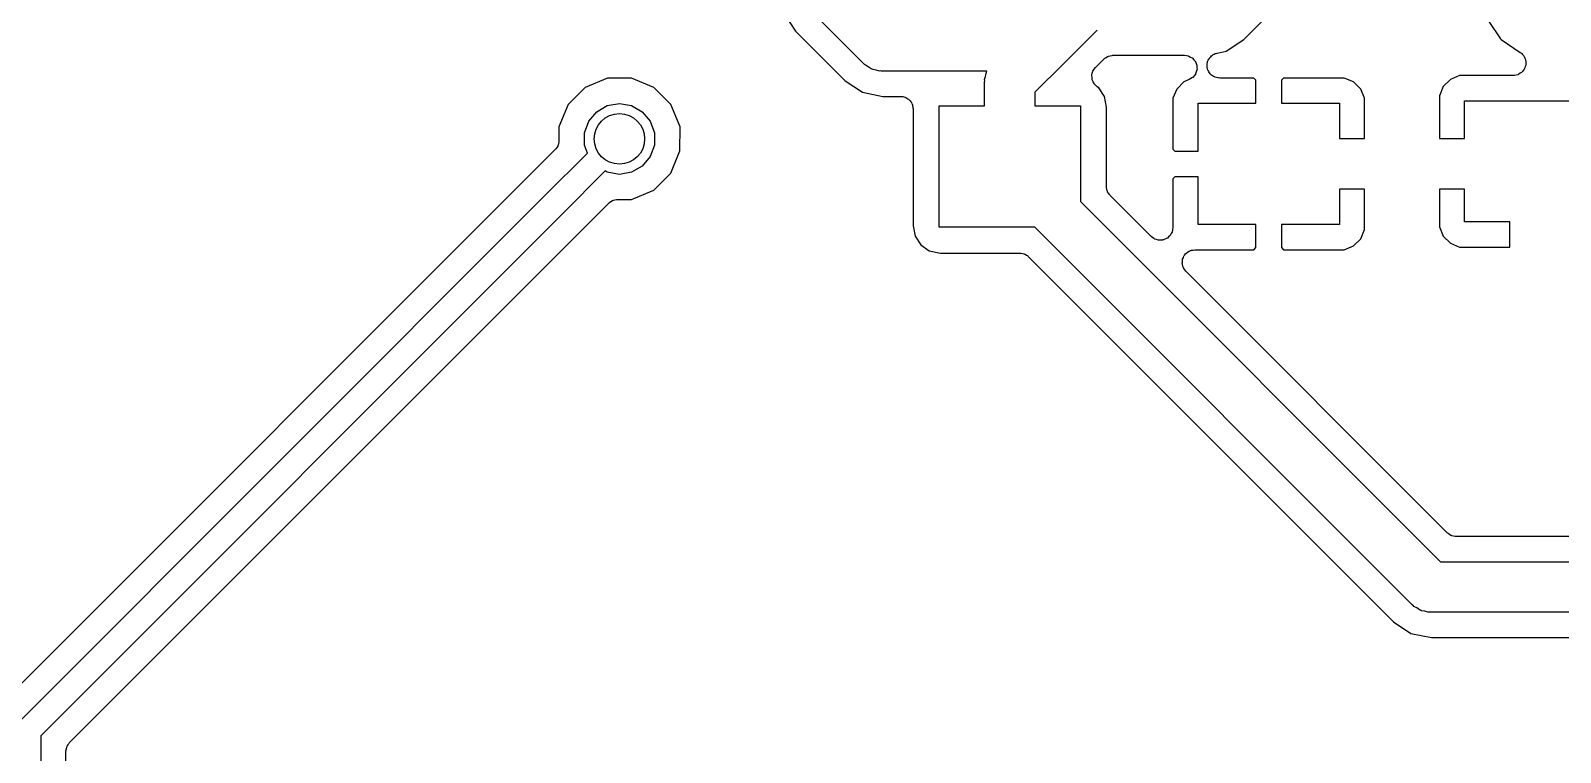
# Model space of a CAD drawing. Extents: x 95 to 175, y -109.5 to -62.3.
# Drawn here: x 135.28 to 150.44, y -81.24 to -74.09 of the extents above; entities that cross this region are included whole.
import ezdxf

# ---------------------------------------------------------------- set-up
doc = ezdxf.new("R2010")
doc.units = 0
doc.header["$MEASUREMENT"] = 0
doc.layers.add('BLACK', color=7, linetype='CONTINUOUS')

msp = doc.modelspace()

# ---------------------------------------------------------------- linework, layer by layer
at = {"layer": 'Black'}
for p, q in [((147.301, -74.1826), (147.893, -73.5905)), ((142.746, -73.9266), (142.86, -74.0985)), ((143.536, -74.421), (143.028, -73.913)), ((142.86, -74.0985), (143.351, -74.589)), ((145.849, -74.0878), (145.516, -74.421)), ((149.731, -74.0028), (149.845, -74.1747)), ((147.129, -74.2975), (147.301, -74.1826)), ((149.845, -74.1747), (149.853, -74.1826)), ((149.853, -74.1826), (150.042, -74.3089)), ((143.545, -74.4273), (143.536, -74.421)), ((143.553, -74.4357), (143.545, -74.4273)), ((145.516, -74.421), (145.233, -74.7034)), ((145.516, -74.421), (145.516, -74.421)), ((145.832, -74.4583), (145.916, -74.3744)), ((145.916, -74.3744), (145.92, -74.3713)), ((145.92, -74.3713), (145.924, -74.367)), ((145.924, -74.367), (145.938, -74.3589)), ((145.938, -74.3589), (145.951, -74.3495)), ((145.951, -74.3495), (145.957, -74.3481)), ((145.957, -74.3481), (145.961, -74.3453)), ((145.961, -74.3453), (145.977, -74.3425)), ((145.977, -74.3425), (145.993, -74.3383)), ((145.993, -74.3383), (145.999, -74.3388)), ((145.999, -74.3388), (146.004, -74.3378)), ((146.004, -74.3378), (146.715, -74.3378)), ((146.715, -74.3378), (146.733, -74.3411)), ((146.733, -74.3411), (146.752, -74.3436)), ((146.752, -74.3436), (146.755, -74.3449)), ((146.755, -74.3449), (146.757, -74.3453)), ((146.757, -74.3453), (146.774, -74.3548)), ((146.774, -74.3548), (146.791, -74.3636)), ((146.791, -74.3636), (146.793, -74.3657)), ((146.793, -74.3657), (146.795, -74.367)), ((146.795, -74.367), (146.807, -74.3816)), ((146.807, -74.3816), (146.82, -74.3956)), ((146.82, -74.3956), (146.821, -74.3982)), ((146.821, -74.3982), (146.823, -74.4003)), ((146.823, -74.4003), (146.829, -74.4182)), ((146.829, -74.4182), (146.837, -74.4357)), ((146.938, -74.4409), (146.94, -74.4288)), ((146.94, -74.4165), (146.943, -74.4075)), ((146.94, -74.4288), (146.94, -74.4165)), ((146.943, -74.4075), (146.944, -74.398)), ((146.944, -74.398), (146.95, -74.3872)), ((146.95, -74.3872), (146.954, -74.3757)), ((146.954, -74.3757), (146.961, -74.3684)), ((146.961, -74.3684), (146.965, -74.36)), ((146.965, -74.36), (146.974, -74.3519)), ((146.974, -74.3519), (146.982, -74.3424)), ((146.982, -74.3424), (146.991, -74.3377)), ((146.991, -74.3377), (146.998, -74.3313)), ((146.998, -74.3313), (147.009, -74.3269)), ((147.009, -74.3269), (147.02, -74.3207)), ((147.02, -74.3207), (147.029, -74.3191)), ((147.029, -74.3191), (147.038, -74.3156)), ((147.038, -74.3156), (147.129, -74.2975)), ((150.042, -74.3089), (150.047, -74.3136)), ((150.047, -74.3136), (150.053, -74.317)), ((150.053, -74.317), (150.063, -74.3285)), ((150.063, -74.3285), (150.074, -74.3389)), ((150.074, -74.3389), (150.077, -74.345)), ((150.077, -74.345), (150.081, -74.3503)), ((150.081, -74.3503), (150.086, -74.3644)), ((150.086, -74.3644), (150.093, -74.3778)), ((150.093, -74.3778), (150.094, -74.3846)), ((150.094, -74.3846), (150.096, -74.3911)), ((150.096, -74.3911), (150.096, -74.4061)), ((150.096, -74.4061), (150.098, -74.421)), ((150.098, -74.421), (150.096, -74.4276)), ((150.096, -74.4276), (150.096, -74.4345)), ((140.997, -74.5654), (140.776, -74.6565)), ((141.235, -74.5656), (140.997, -74.5654)), ((141.456, -74.6571), (141.235, -74.5656)), ((143.581, -74.452), (143.553, -74.4357)), ((143.608, -74.4708), (143.581, -74.452)), ((143.618, -74.4736), (143.608, -74.4708)), ((143.628, -74.4791), (143.618, -74.4736)), ((143.66, -74.4848), (143.628, -74.4791)), ((143.691, -74.4932), (143.66, -74.4848)), ((143.702, -74.4923), (143.691, -74.4932)), ((143.713, -74.4942), (143.702, -74.4923)), ((144.757, -74.4942), (143.713, -74.4942)), ((144.734, -74.578), (144.743, -74.5465)), ((144.735, -74.589), (144.734, -74.578)), ((144.743, -74.5465), (144.748, -74.5143)), ((144.748, -74.5143), (144.754, -74.5048)), ((144.754, -74.5048), (144.757, -74.4942)), ((145.796, -74.5358), (145.801, -74.5155)), ((145.796, -74.5365), (145.796, -74.5358)), ((145.796, -74.5372), (145.796, -74.5365)), ((145.798, -74.5581), (145.796, -74.5372)), ((145.799, -74.579), (145.798, -74.5581)), ((145.8, -74.5797), (145.799, -74.579)), ((145.8, -74.5804), (145.8, -74.5797)), ((145.809, -74.5994), (145.8, -74.5804)), ((145.801, -74.5155), (145.806, -74.4952)), ((145.806, -74.4952), (145.807, -74.4946)), ((145.807, -74.4938), (145.819, -74.4766)), ((145.807, -74.4946), (145.807, -74.4938)), ((145.819, -74.4766), (145.831, -74.4593)), ((145.831, -74.4589), (145.832, -74.4583)), ((145.831, -74.4593), (145.831, -74.4589)), ((146.762, -74.5783), (146.707, -74.6013)), ((146.778, -74.5681), (146.762, -74.5783)), ((146.795, -74.5586), (146.778, -74.5681)), ((146.797, -74.5564), (146.795, -74.5586)), ((146.799, -74.555), (146.797, -74.5564)), ((146.811, -74.5399), (146.799, -74.555)), ((146.823, -74.5253), (146.811, -74.5399)), ((146.824, -74.5227), (146.823, -74.5253)), ((146.825, -74.5205), (146.824, -74.5227)), ((146.831, -74.5024), (146.825, -74.5205)), ((146.838, -74.4845), (146.831, -74.5024)), ((146.837, -74.4357), (146.837, -74.4385)), ((146.837, -74.4385), (146.838, -74.4411)), ((146.838, -74.4411), (146.838, -74.4601)), ((146.838, -74.4601), (146.839, -74.4791)), ((146.839, -74.4791), (146.838, -74.4817)), ((146.838, -74.4817), (146.838, -74.4845)), ((146.94, -74.4503), (146.938, -74.4409)), ((146.94, -74.4599), (146.94, -74.4503)), ((146.944, -74.4715), (146.94, -74.4599)), ((146.946, -74.4835), (146.944, -74.4715)), ((146.951, -74.4917), (146.946, -74.4835)), ((146.954, -74.5007), (146.951, -74.4917)), ((146.962, -74.5101), (146.954, -74.5007)), ((146.969, -74.5206), (146.962, -74.5101)), ((146.976, -74.5266), (146.969, -74.5206)), ((146.982, -74.534), (146.976, -74.5266)), ((146.993, -74.5401), (146.982, -74.534)), ((147.003, -74.5478), (146.993, -74.5401)), ((147.012, -74.5509), (147.003, -74.5478)), ((147.02, -74.5557), (147.012, -74.5509)), ((147.032, -74.5578), (147.02, -74.5557)), ((147.044, -74.5617), (147.032, -74.5578)), ((147.053, -74.5615), (147.044, -74.5617)), ((147.063, -74.5632), (147.053, -74.5615)), ((147.401, -74.5632), (147.063, -74.5632)), ((147.422, -74.5837), (147.401, -74.5632)), ((147.422, -74.8132), (147.422, -74.5837)), ((147.696, -74.5632), (147.676, -74.5837)), ((147.676, -74.5837), (147.676, -74.8132)), ((148.298, -74.5632), (147.696, -74.5632)), ((148.39, -74.6013), (148.298, -74.5632)), ((149.349, -74.5759), (149.278, -74.6462)), ((149.44, -74.5378), (149.349, -74.5759)), ((149.973, -74.5378), (149.44, -74.5378)), ((149.98, -74.5366), (149.973, -74.5378)), ((149.986, -74.5371), (149.98, -74.5366)), ((150.001, -74.5329), (149.986, -74.5371)), ((150.016, -74.5303), (150.001, -74.5329)), ((150.021, -74.5268), (150.016, -74.5303)), ((150.028, -74.5249), (150.021, -74.5268)), ((150.04, -74.516), (150.028, -74.5249)), ((150.053, -74.5086), (150.04, -74.516)), ((150.058, -74.5033), (150.053, -74.5086)), ((150.063, -74.4992), (150.058, -74.5033)), ((150.071, -74.4868), (150.063, -74.4992)), ((150.081, -74.4753), (150.071, -74.4868)), ((150.083, -74.4689), (150.081, -74.4753)), ((150.087, -74.4631), (150.083, -74.4689)), ((150.091, -74.4486), (150.087, -74.4631)), ((150.096, -74.4345), (150.091, -74.4486)), ((140.776, -74.6565), (140.607, -74.8252)), ((141.624, -74.8261), (141.456, -74.6571)), ((143.351, -74.589), (143.523, -74.7039)), ((143.523, -74.7039), (143.726, -74.7442)), ((144.733, -74.5998), (144.735, -74.589)), ((144.733, -74.8386), (144.733, -74.5998)), ((145.233, -74.7034), (145.233, -74.8386)), ((145.818, -74.6184), (145.809, -74.5994)), ((145.818, -74.6189), (145.818, -74.6184)), ((145.819, -74.6195), (145.818, -74.6189)), ((145.834, -74.6342), (145.819, -74.6195)), ((145.849, -74.6491), (145.834, -74.6342)), ((145.849, -74.6494), (145.849, -74.6491)), ((145.85, -74.6499), (145.849, -74.6494)), ((145.866, -74.6609), (145.85, -74.6499)), ((145.921, -74.7467), (145.866, -74.6609)), ((146.637, -74.6716), (146.599, -74.7635)), ((146.707, -74.6013), (146.637, -74.6716)), ((148.461, -74.6716), (148.39, -74.6013)), ((148.499, -74.7635), (148.461, -74.6716)), ((149.278, -74.6462), (149.24, -74.7381)), ((140.607, -74.8252), (140.516, -75.0456)), ((140.89, -74.8964), (140.995, -74.8354)), ((140.995, -74.8354), (141.115, -74.8142)), ((141.115, -74.8142), (141.236, -74.8354)), ((141.236, -74.8354), (141.341, -74.8964)), ((141.716, -75.0467), (141.624, -74.8261)), ((143.726, -74.7442), (143.901, -74.7442)), ((143.901, -74.7442), (143.912, -74.7461)), ((143.912, -74.7461), (143.923, -74.7461)), ((143.923, -74.7461), (143.933, -74.7498)), ((143.933, -74.7498), (143.944, -74.7517)), ((143.944, -74.7517), (143.953, -74.7572)), ((143.953, -74.7572), (143.963, -74.7609)), ((143.963, -74.7609), (143.972, -74.768)), ((143.972, -74.768), (143.981, -74.7734)), ((143.981, -74.7734), (143.988, -74.7818)), ((143.988, -74.7818), (143.997, -74.7889)), ((143.997, -74.7889), (144.002, -74.7983)), ((144.002, -74.7983), (144.009, -74.8067)), ((144.009, -74.8067), (144.013, -74.817)), ((144.013, -74.817), (144.018, -74.8264)), ((144.018, -74.8264), (144.02, -74.8372)), ((144.02, -74.8372), (144.024, -74.8475)), ((144.024, -74.8475), (144.024, -74.8584)), ((144.024, -74.8584), (144.026, -74.8692)), ((144.026, -74.8692), (144.026, -76.0269)), ((144.283, -76.0386), (144.283, -74.8386)), ((144.283, -74.8386), (144.733, -74.8386)), ((145.233, -74.8386), (145.683, -74.8386)), ((145.683, -74.8386), (145.683, -75.785)), ((145.941, -74.8503), (145.921, -74.7467)), ((145.941, -75.6371), (145.941, -74.8503)), ((146.599, -74.7635), (146.599, -75.2657)), ((146.849, -75.2862), (146.849, -74.8132)), ((146.849, -74.8132), (147.422, -74.8132)), ((147.676, -74.8132), (148.249, -74.8132)), ((148.249, -74.8132), (148.249, -75.1632)), ((148.499, -75.1632), (148.499, -74.7635)), ((149.24, -74.7381), (149.24, -75.1632)), ((149.49, -75.1632), (149.49, -74.7878)), ((149.49, -74.7878), (150.89, -74.7878)), ((140.77, -75.1045), (140.811, -74.9898)), ((140.811, -74.9898), (140.89, -74.8964)), ((141.341, -74.8964), (141.42, -74.9898)), ((141.42, -74.9898), (141.461, -75.1045)), ((140.516, -75.0456), (140.515, -75.1835)), ((140.515, -75.1835), (140.515, -75.1889)), ((140.515, -75.1889), (140.515, -75.1943)), ((140.77, -75.2265), (140.77, -75.1045)), ((141.461, -75.1045), (141.461, -75.2265)), ((141.715, -75.2854), (141.716, -75.0467)), ((148.249, -75.1632), (148.499, -75.1632)), ((149.24, -75.1632), (149.49, -75.1632)), ((140.479, -75.2718), (134.999, -80.7521)), ((140.374, -75.7306), (140.798, -75.3058)), ((140.482, -75.2673), (140.479, -75.2718)), ((140.486, -75.2638), (140.482, -75.2673)), ((140.494, -75.2497), (140.486, -75.2638)), ((140.504, -75.2362), (140.494, -75.2497)), ((140.505, -75.231), (140.504, -75.2362)), ((140.508, -75.2263), (140.505, -75.231)), ((140.511, -75.2101), (140.508, -75.2263)), ((140.515, -75.1943), (140.511, -75.2101)), ((140.798, -75.3058), (140.77, -75.2265)), ((141.42, -75.3412), (141.341, -75.4346)), ((141.461, -75.2265), (141.42, -75.3412)), ((141.624, -75.5058), (141.715, -75.2854)), ((146.599, -75.2657), (146.619, -75.2862)), ((146.619, -75.2862), (146.849, -75.2862)), ((140.974, -75.4835), (140.55, -75.9074)), ((140.995, -75.4956), (140.974, -75.4835)), ((141.341, -75.4346), (141.236, -75.4956)), ((141.115, -75.5168), (140.995, -75.4956)), ((141.236, -75.4956), (141.115, -75.5168)), ((141.455, -75.6745), (141.624, -75.5058)), ((145.942, -75.6425), (145.941, -75.6371)), ((145.941, -75.648), (145.942, -75.6425)), ((146.619, -75.5402), (146.599, -75.5607)), ((146.599, -75.5607), (146.599, -76.0451)), ((146.849, -75.5402), (146.619, -75.5402)), ((146.849, -76.0132), (146.849, -75.5402)), ((135.167, -80.9376), (140.374, -75.7306)), ((141.014, -75.7989), (141.017, -75.7947)), ((141.017, -75.7947), (141.031, -75.7865)), ((141.031, -75.7865), (141.045, -75.7772)), ((141.045, -75.7772), (141.05, -75.7758)), ((141.05, -75.7758), (141.055, -75.773)), ((141.055, -75.773), (141.071, -75.7702)), ((141.071, -75.7702), (141.087, -75.766)), ((141.087, -75.766), (141.092, -75.7664)), ((141.092, -75.7664), (141.098, -75.7655)), ((141.098, -75.7655), (141.234, -75.7656)), ((141.234, -75.7656), (141.455, -75.6745)), ((145.683, -75.785), (149.252, -79.3536)), ((145.945, -75.6637), (145.941, -75.648)), ((145.948, -75.6798), (145.945, -75.6637)), ((145.951, -75.6846), (145.948, -75.6798)), ((145.952, -75.6899), (145.951, -75.6846)), ((145.962, -75.7033), (145.952, -75.6899)), ((145.97, -75.7174), (145.962, -75.7033)), ((145.974, -75.7209), (145.97, -75.7174)), ((145.977, -75.7254), (145.974, -75.7209)), ((146.385, -76.1335), (145.977, -75.7254)), ((148.249, -75.6632), (148.249, -76.0132)), ((148.499, -75.6632), (148.249, -75.6632)), ((148.499, -76.0629), (148.499, -75.6632)), ((149.24, -75.6632), (149.24, -76.0375)), ((149.49, -75.6632), (149.24, -75.6632)), ((149.49, -75.9878), (149.49, -75.6632)), ((140.55, -75.9074), (135.38, -81.0778)), ((135.667, -81.1447), (141.009, -75.8021)), ((141.009, -75.8021), (141.014, -75.7989)), ((144.026, -76.0269), (144.045, -76.1305)), ((145.23, -76.0386), (144.283, -76.0386)), ((148.971, -79.7804), (145.23, -76.0386)), ((146.591, -76.0879), (146.583, -76.102)), ((146.592, -76.0825), (146.591, -76.0879)), ((146.594, -76.0775), (146.592, -76.0825)), ((146.596, -76.0612), (146.594, -76.0775)), ((146.599, -76.0451), (146.596, -76.0612)), ((147.422, -76.0132), (146.849, -76.0132)), ((147.422, -76.2427), (147.422, -76.0132)), ((148.249, -76.0132), (147.676, -76.0132)), ((147.676, -76.0132), (147.676, -76.2427)), ((148.461, -76.1548), (148.499, -76.0629)), ((149.24, -76.0375), (149.278, -76.1294)), ((149.94, -75.9878), (149.49, -75.9878)), ((149.94, -76.2378), (149.94, -75.9878)), ((144.045, -76.1305), (144.101, -76.2163)), ((144.101, -76.2163), (144.184, -76.2733)), ((146.399, -76.1429), (146.385, -76.1335)), ((146.411, -76.1534), (146.399, -76.1429)), ((146.416, -76.1552), (146.411, -76.1534)), ((146.421, -76.1584), (146.416, -76.1552)), ((146.437, -76.1626), (146.421, -76.1584)), ((146.452, -76.1682), (146.437, -76.1626)), ((146.457, -76.1682), (146.452, -76.1682)), ((146.463, -76.1696), (146.457, -76.1682)), ((146.479, -76.1682), (146.463, -76.1696)), ((146.495, -76.1682), (146.479, -76.1682)), ((146.5, -76.1663), (146.495, -76.1682)), ((146.506, -76.1659), (146.5, -76.1663)), ((146.521, -76.159), (146.506, -76.1659)), ((146.536, -76.1534), (146.521, -76.159)), ((146.54, -76.1498), (146.536, -76.1534)), ((146.545, -76.1475), (146.54, -76.1498)), ((146.557, -76.136), (146.545, -76.1475)), ((146.569, -76.1255), (146.557, -76.136)), ((146.572, -76.1207), (146.569, -76.1255)), ((146.576, -76.1168), (146.572, -76.1207)), ((146.583, -76.102), (146.576, -76.1168)), ((147.401, -76.2632), (147.422, -76.2427)), ((147.676, -76.2427), (147.696, -76.2632)), ((148.298, -76.2632), (148.39, -76.2251)), ((148.39, -76.2251), (148.461, -76.1548)), ((149.278, -76.1294), (149.349, -76.1997)), ((149.349, -76.1997), (149.44, -76.2378)), ((149.44, -76.2378), (149.94, -76.2378)), ((144.184, -76.2733), (144.296, -76.2959)), ((144.296, -76.2959), (145.082, -76.2959)), ((145.082, -76.2959), (145.087, -76.2969)), ((145.087, -76.2969), (145.093, -76.2964)), ((145.093, -76.2964), (145.108, -76.3006)), ((145.108, -76.3006), (145.124, -76.3035)), ((145.124, -76.3035), (145.129, -76.3062)), ((145.129, -76.3062), (145.134, -76.3077)), ((145.134, -76.3077), (145.148, -76.317)), ((145.148, -76.317), (145.162, -76.3252)), ((145.162, -76.3252), (145.166, -76.3294)), ((145.166, -76.3294), (145.17, -76.3326)), ((145.17, -76.3326), (148.786, -79.9484)), ((146.692, -76.3991), (146.694, -76.3828)), ((146.694, -76.4044), (146.692, -76.3991)), ((146.694, -76.3665), (146.695, -76.3613)), ((146.694, -76.3828), (146.694, -76.3665)), ((146.695, -76.3613), (146.696, -76.3558)), ((146.696, -76.3558), (146.703, -76.341)), ((146.703, -76.341), (146.708, -76.3257)), ((146.708, -76.3257), (146.712, -76.3215)), ((146.712, -76.3215), (146.714, -76.3165)), ((146.714, -76.3165), (146.726, -76.305)), ((146.726, -76.305), (146.736, -76.2924)), ((146.736, -76.2924), (146.741, -76.2897)), ((146.741, -76.2897), (146.745, -76.2858)), ((146.745, -76.2858), (146.76, -76.2789)), ((146.76, -76.2789), (146.774, -76.2707)), ((146.774, -76.2707), (146.779, -76.2698)), ((146.779, -76.2698), (146.784, -76.2675)), ((146.784, -76.2675), (146.801, -76.266)), ((146.801, -76.266), (146.817, -76.2632)), ((146.817, -76.2632), (147.401, -76.2632)), ((147.696, -76.2632), (148.298, -76.2632)), ((146.694, -76.4099), (146.694, -76.4044)), ((146.699, -76.4252), (146.694, -76.4099)), ((146.703, -76.441), (146.699, -76.4252)), ((146.707, -76.4455), (146.703, -76.441)), ((146.708, -76.4507), (146.707, -76.4455)), ((146.719, -76.4632), (146.708, -76.4507)), ((146.728, -76.4766), (146.719, -76.4632)), ((149.319, -79.067), (146.728, -76.4766)), ((149.323, -79.0701), (149.319, -79.067)), ((149.327, -79.0744), (149.323, -79.0701)), ((149.341, -79.0825), (149.327, -79.0744)), ((149.354, -79.0919), (149.341, -79.0825)), ((149.36, -79.0933), (149.354, -79.0919)), ((149.364, -79.0961), (149.36, -79.0933)), ((149.38, -79.0989), (149.364, -79.0961)), ((149.396, -79.1031), (149.38, -79.0989)), ((149.402, -79.1026), (149.396, -79.1031)), ((149.407, -79.1036), (149.402, -79.1026)), ((164.486, -79.1036), (149.407, -79.1036)), ((149.252, -79.3536), (164.641, -79.3536)), ((148.98, -79.7867), (148.971, -79.7804)), ((148.988, -79.7951), (148.98, -79.7867)), ((149.016, -79.8114), (148.988, -79.7951)), ((149.043, -79.8302), (149.016, -79.8114)), ((149.053, -79.833), (149.043, -79.8302)), ((149.063, -79.8385), (149.053, -79.833)), ((149.095, -79.8442), (149.063, -79.8385)), ((149.126, -79.8526), (149.095, -79.8442)), ((149.137, -79.8517), (149.126, -79.8526)), ((149.148, -79.8536), (149.137, -79.8517)), ((164.744, -79.8536), (149.148, -79.8536)), ((148.786, -79.9484), (148.958, -80.0633)), ((148.958, -80.0633), (149.161, -80.1036)), ((149.161, -80.1036), (164.732, -80.1036)), ((135.38, -81.0778), (135.38, -90.6262)), ((135.63, -81.2222), (135.635, -81.2064)), ((135.631, -81.2277), (135.63, -81.2222)), ((135.63, -81.2331), (135.631, -81.2277)), ((135.63, -83.3286), (135.63, -81.2331)), ((135.635, -81.2064), (135.638, -81.1904)), ((135.638, -81.1904), (135.64, -81.1856)), ((135.64, -81.1856), (135.642, -81.1803)), ((135.642, -81.1803), (135.651, -81.1669)), ((135.651, -81.1669), (135.659, -81.1528)), ((135.659, -81.1528), (135.663, -81.1492)), ((135.663, -81.1492), (135.667, -81.1447))]:
    msp.add_line(p, q, dxfattribs=at)
msp.add_circle((141.115, -75.1655), 0.25, dxfattribs=at)

doc.saveas('drawing.dxf')
